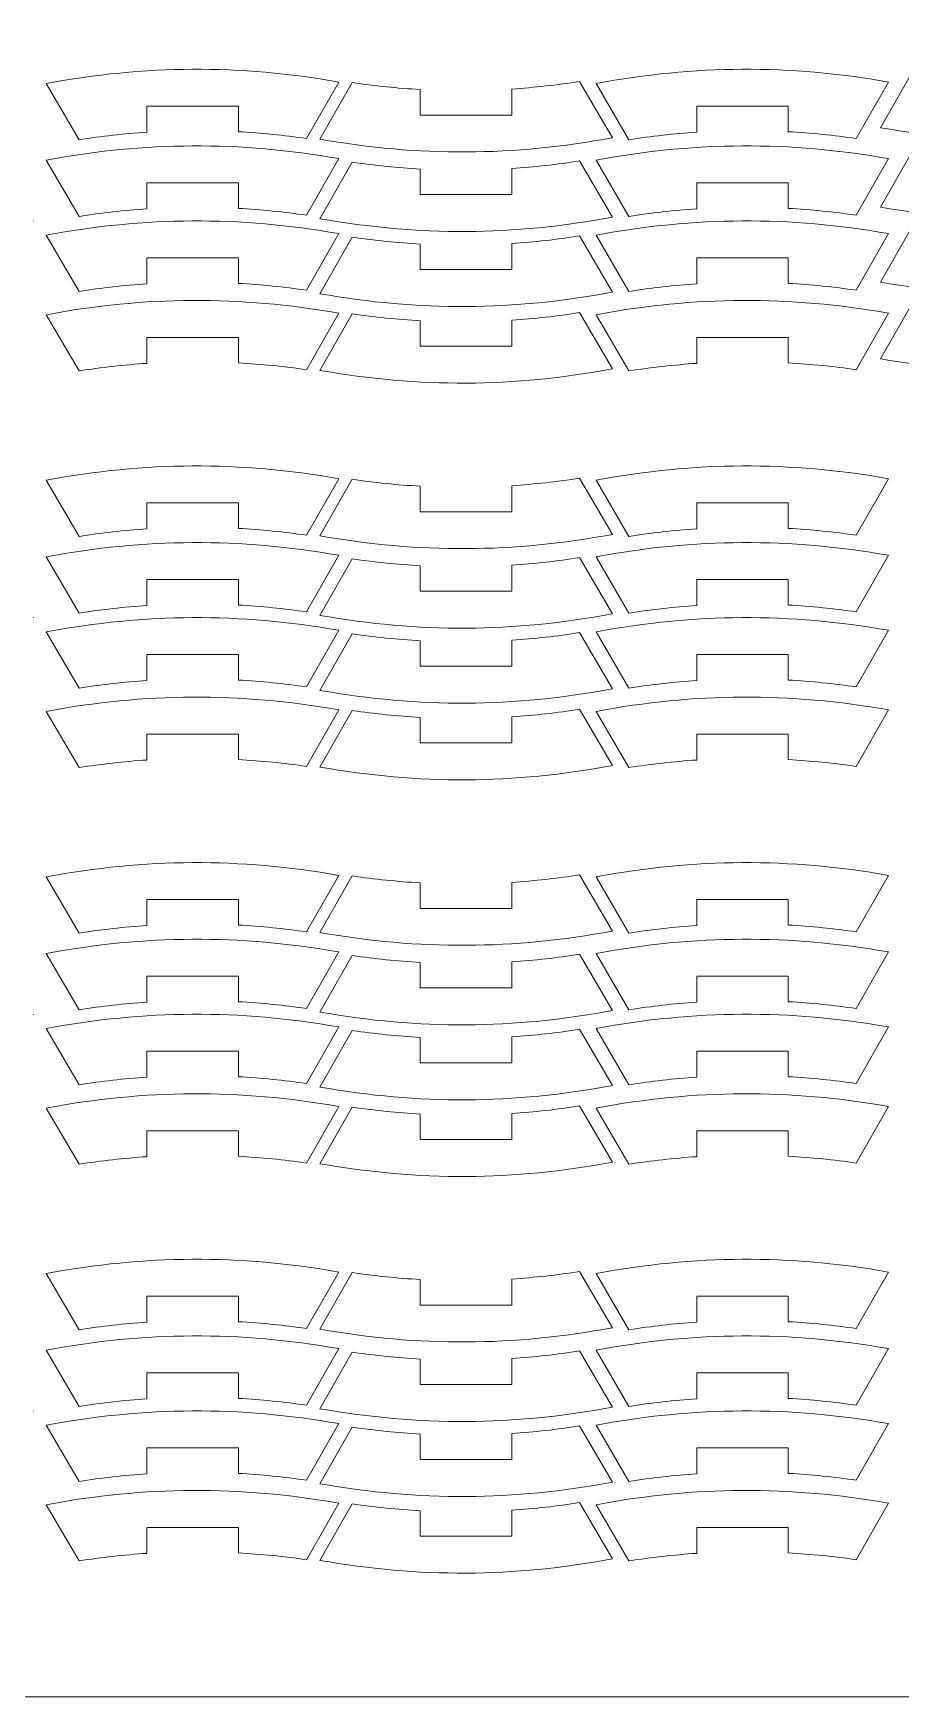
# Model space of a CAD drawing. Header units: centimetres. Extents: x -226 to -75, y 0 to 222.
# Drawn here: x -186.54 to -179.43, y 0.32 to 13.95 of the extents above; entities that cross this region are included whole.
import ezdxf

# ---------------------------------------------------------------- set-up
doc = ezdxf.new("R2010")
doc.units = ezdxf.units.CM
doc.header["$MEASUREMENT"] = 0
doc.layers.add('layer 1', color=7, linetype='Continuous')

msp = doc.modelspace()

# ---------------------------------------------------------------- linework, layer by layer
at = {"layer": 'layer 1', "color": 250, "lineweight": 20}
msp.add_lwpolyline([(-195.83724, 0.31703), (-165.83724, 0.31703), (-165.83724, 30.31703), (-195.83724, 30.31703), (-195.83724, 0.31703)], close=True, dxfattribs=at)
at = {"layer": 'layer 1', "color": 1, "lineweight": 9}
for points in [[(-186.43529, 13.54171), (-185.62436, 13.69365), (-184.84948, 13.69771), (-184.03704, 13.55423)], [(-181.92787, 13.54171), (-181.11694, 13.69365), (-180.3421, 13.69771), (-179.52962, 13.55423)], [(-179.59499, 13.17984), (-179.59499, 13.17984), (-179.33048, 13.64356), (-179.33048, 13.64356)], [(-186.16595, 13.08083), (-186.16595, 13.08083), (-186.4353, 13.5417), (-186.4353, 13.5417)], [(-184.03702, 13.55425), (-184.03702, 13.55425), (-184.3015, 13.0906), (-184.3015, 13.0906)], [(-184.19146, 13.08538), (-184.19146, 13.08538), (-183.92695, 13.5491), (-183.92695, 13.5491)], [(-183.92695, 13.54908), (-183.74146, 13.52188), (-183.55572, 13.50312), (-183.36854, 13.49278)], [(-182.61854, 13.49686), (-182.43206, 13.50913), (-182.24713, 13.5298), (-182.06252, 13.5588)], [(-182.06253, 13.5588), (-182.06253, 13.5588), (-181.79319, 13.09793), (-181.79319, 13.09793)], [(-181.65854, 13.08083), (-181.65854, 13.08083), (-181.92787, 13.5417), (-181.92787, 13.5417)], [(-179.52961, 13.55425), (-179.52961, 13.55425), (-179.79408, 13.0906), (-179.79408, 13.0906)], [(-183.36854, 13.28347), (-183.36854, 13.28347), (-183.36854, 13.49281), (-183.36854, 13.49281)], [(-182.61854, 13.49686), (-182.61854, 13.49686), (-182.61854, 13.28346), (-182.61854, 13.28346)], [(-185.60995, 13.35616), (-185.60995, 13.35616), (-184.85994, 13.35616), (-184.85994, 13.35616)], [(-185.60995, 13.14277), (-185.60995, 13.14277), (-185.60995, 13.35616), (-185.60995, 13.35616)], [(-184.85995, 13.35616), (-184.85995, 13.35616), (-184.85995, 13.14682), (-184.85995, 13.14682)], [(-182.61854, 13.28347), (-182.61854, 13.28347), (-183.36854, 13.28347), (-183.36854, 13.28347)], [(-181.10253, 13.35616), (-181.10253, 13.35616), (-180.35256, 13.35616), (-180.35256, 13.35616)], [(-181.10253, 13.14277), (-181.10253, 13.14277), (-181.10253, 13.35616), (-181.10253, 13.35616)], [(-180.35257, 13.35616), (-180.35257, 13.35616), (-180.35257, 13.14682), (-180.35257, 13.14682)], [(-185.60995, 13.14277), (-185.79639, 13.13049), (-185.98135, 13.10989), (-186.16596, 13.08082)], [(-184.3015, 13.09061), (-184.48699, 13.11781), (-184.67277, 13.13651), (-184.85995, 13.14684)], [(-181.7932, 13.09792), (-182.60413, 12.94598), (-183.37897, 12.94199), (-184.19145, 13.08539)], [(-181.10253, 13.14277), (-181.28901, 13.13049), (-181.47397, 13.10989), (-181.65855, 13.08082)], [(-179.79409, 13.09061), (-179.97958, 13.11781), (-180.16535, 13.13651), (-180.35257, 13.14684)], [(-177.19673, 13.19245), (-178.00766, 13.04051), (-178.7825, 13.03645), (-179.59498, 13.17985)], [(-186.43529, 12.91346), (-185.62436, 13.06533), (-184.84948, 13.06939), (-184.03704, 12.92599)], [(-181.92787, 12.91346), (-181.11694, 13.06533), (-180.3421, 13.06939), (-179.52962, 12.92599)], [(-179.59499, 12.52796), (-179.59499, 12.52796), (-179.33048, 12.99168), (-179.33048, 12.99168)], [(-186.16595, 12.45251), (-186.16595, 12.45251), (-186.4353, 12.91345), (-186.4353, 12.91345)], [(-184.03702, 12.926), (-184.03702, 12.926), (-184.3015, 12.46228), (-184.3015, 12.46228)], [(-184.19146, 12.43349), (-184.19146, 12.43349), (-183.92695, 12.89722), (-183.92695, 12.89722)], [(-183.92695, 12.8972), (-183.74146, 12.87), (-183.55572, 12.85124), (-183.36854, 12.8409)], [(-183.36854, 12.63159), (-183.36854, 12.63159), (-183.36854, 12.84092), (-183.36854, 12.84092)], [(-182.61854, 12.84497), (-182.43206, 12.85725), (-182.24713, 12.87792), (-182.06252, 12.90699)], [(-182.61854, 12.84497), (-182.61854, 12.84497), (-182.61854, 12.63158), (-182.61854, 12.63158)], [(-182.06253, 12.90699), (-182.06253, 12.90699), (-181.79319, 12.44605), (-181.79319, 12.44605)], [(-181.65854, 12.45251), (-181.65854, 12.45251), (-181.92787, 12.91345), (-181.92787, 12.91345)], [(-179.52961, 12.926), (-179.52961, 12.926), (-179.79408, 12.46228), (-179.79408, 12.46228)], [(-185.60995, 12.51452), (-185.60995, 12.51452), (-185.60995, 12.72792), (-185.60995, 12.72792)], [(-185.60995, 12.72791), (-185.60995, 12.72791), (-184.85994, 12.72791), (-184.85994, 12.72791)], [(-184.85995, 12.72791), (-184.85995, 12.72791), (-184.85995, 12.5185), (-184.85995, 12.5185)], [(-181.10253, 12.51452), (-181.10253, 12.51452), (-181.10253, 12.72792), (-181.10253, 12.72792)], [(-181.10253, 12.72791), (-181.10253, 12.72791), (-180.35256, 12.72791), (-180.35256, 12.72791)], [(-180.35257, 12.72791), (-180.35257, 12.72791), (-180.35257, 12.5185), (-180.35257, 12.5185)], [(-182.61854, 12.63159), (-182.61854, 12.63159), (-183.36854, 12.63159), (-183.36854, 12.63159)], [(-186.43529, 12.29859), (-185.62436, 12.45046), (-184.84948, 12.45451), (-184.03704, 12.31111)], [(-185.60995, 12.51452), (-185.79639, 12.50217), (-185.98135, 12.48157), (-186.16596, 12.4525)], [(-184.3015, 12.4623), (-184.48699, 12.48949), (-184.67277, 12.50826), (-184.85995, 12.51853)], [(-181.7932, 12.44603), (-182.60413, 12.29416), (-183.37897, 12.2901), (-184.19145, 12.43351)], [(-181.92787, 12.29859), (-181.11694, 12.45046), (-180.3421, 12.45451), (-179.52962, 12.31111)], [(-181.10253, 12.51452), (-181.28901, 12.50217), (-181.47397, 12.48157), (-181.65855, 12.4525)], [(-179.79409, 12.4623), (-179.97958, 12.48949), (-180.16535, 12.50826), (-180.35257, 12.51853)], [(-177.19673, 12.54057), (-178.00766, 12.38862), (-178.7825, 12.38457), (-179.59498, 12.52797)], [(-186.16595, 11.83763), (-186.16595, 11.83763), (-186.4353, 12.29857), (-186.4353, 12.29857)], [(-184.03702, 12.31112), (-184.03702, 12.31112), (-184.3015, 11.8474), (-184.3015, 11.8474)], [(-184.19146, 11.81861), (-184.19146, 11.81861), (-183.92695, 12.28234), (-183.92695, 12.28234)], [(-183.92695, 12.28232), (-183.74146, 12.25512), (-183.55572, 12.23636), (-183.36854, 12.22602)], [(-182.61854, 12.23009), (-182.43206, 12.24237), (-182.24713, 12.26304), (-182.06252, 12.29204)], [(-182.06253, 12.29204), (-182.06253, 12.29204), (-181.79319, 11.83117), (-181.79319, 11.83117)], [(-181.65854, 11.83763), (-181.65854, 11.83763), (-181.92787, 12.29857), (-181.92787, 12.29857)], [(-179.52961, 12.31112), (-179.52961, 12.31112), (-179.79408, 11.8474), (-179.79408, 11.8474)], [(-179.59499, 11.91308), (-179.59499, 11.91308), (-179.33048, 12.3768), (-179.33048, 12.3768)], [(-183.36854, 12.01671), (-183.36854, 12.01671), (-183.36854, 12.22604), (-183.36854, 12.22604)], [(-182.61854, 12.23009), (-182.61854, 12.23009), (-182.61854, 12.0167), (-182.61854, 12.0167)], [(-185.60995, 11.89964), (-185.60995, 11.89964), (-185.60995, 12.11304), (-185.60995, 12.11304)], [(-185.60995, 12.11303), (-185.60995, 12.11303), (-184.85994, 12.11303), (-184.85994, 12.11303)], [(-184.85995, 12.11303), (-184.85995, 12.11303), (-184.85995, 11.90362), (-184.85995, 11.90362)], [(-182.61854, 12.01671), (-182.61854, 12.01671), (-183.36854, 12.01671), (-183.36854, 12.01671)], [(-181.10253, 11.89964), (-181.10253, 11.89964), (-181.10253, 12.11304), (-181.10253, 12.11304)], [(-181.10253, 12.11303), (-181.10253, 12.11303), (-180.35256, 12.11303), (-180.35256, 12.11303)], [(-180.35257, 12.11303), (-180.35257, 12.11303), (-180.35257, 11.90362), (-180.35257, 11.90362)], [(-185.60995, 11.89964), (-185.79639, 11.88737), (-185.98135, 11.86669), (-186.16596, 11.83762)], [(-184.3015, 11.84741), (-184.48699, 11.87461), (-184.67277, 11.89338), (-184.85995, 11.90365)], [(-181.10253, 11.89964), (-181.28901, 11.88737), (-181.47397, 11.86669), (-181.65855, 11.83762)], [(-179.79409, 11.84741), (-179.97958, 11.87461), (-180.16535, 11.89338), (-180.35257, 11.90365)], [(-177.19673, 11.92569), (-178.00766, 11.77374), (-178.7825, 11.76969), (-179.59498, 11.91309)], [(-186.43529, 11.6467), (-185.62436, 11.79857), (-184.84948, 11.80263), (-184.03704, 11.65923)], [(-181.7932, 11.83115), (-182.60413, 11.67928), (-183.37897, 11.67523), (-184.19145, 11.81863)], [(-181.92787, 11.6467), (-181.11694, 11.79857), (-180.3421, 11.80263), (-179.52962, 11.65923)], [(-179.59499, 11.28483), (-179.59499, 11.28483), (-179.33048, 11.74856), (-179.33048, 11.74856)], [(-186.16595, 11.18575), (-186.16595, 11.18575), (-186.4353, 11.64669), (-186.4353, 11.64669)], [(-184.03702, 11.65924), (-184.03702, 11.65924), (-184.3015, 11.19552), (-184.3015, 11.19552)], [(-184.19146, 11.1903), (-184.19146, 11.1903), (-183.92695, 11.65402), (-183.92695, 11.65402)], [(-183.92695, 11.65401), (-183.74146, 11.62681), (-183.55572, 11.60811), (-183.36854, 11.59777)], [(-183.36854, 11.38846), (-183.36854, 11.38846), (-183.36854, 11.5978), (-183.36854, 11.5978)], [(-182.61854, 11.60178), (-182.43206, 11.61413), (-182.24713, 11.63473), (-182.06252, 11.6638)], [(-182.61854, 11.60178), (-182.61854, 11.60178), (-182.61854, 11.38845), (-182.61854, 11.38845)], [(-182.06253, 11.66379), (-182.06253, 11.66379), (-181.79319, 11.20292), (-181.79319, 11.20292)], [(-181.65854, 11.18575), (-181.65854, 11.18575), (-181.92787, 11.64669), (-181.92787, 11.64669)], [(-179.52961, 11.65924), (-179.52961, 11.65924), (-179.79408, 11.19552), (-179.79408, 11.19552)], [(-185.60995, 11.46115), (-185.60995, 11.46115), (-184.85994, 11.46115), (-184.85994, 11.46115)], [(-185.60995, 11.24776), (-185.60995, 11.24776), (-185.60995, 11.46115), (-185.60995, 11.46115)], [(-184.85995, 11.46115), (-184.85995, 11.46115), (-184.85995, 11.25181), (-184.85995, 11.25181)], [(-181.10253, 11.46115), (-181.10253, 11.46115), (-180.35256, 11.46115), (-180.35256, 11.46115)], [(-181.10253, 11.24776), (-181.10253, 11.24776), (-181.10253, 11.46115), (-181.10253, 11.46115)], [(-180.35257, 11.46115), (-180.35257, 11.46115), (-180.35257, 11.25181), (-180.35257, 11.25181)], [(-182.61854, 11.38846), (-182.61854, 11.38846), (-183.36854, 11.38846), (-183.36854, 11.38846)], [(-185.60995, 11.24776), (-185.79639, 11.23548), (-185.98135, 11.21481), (-186.16596, 11.18574)], [(-184.3015, 11.19553), (-184.48699, 11.22273), (-184.67277, 11.2415), (-184.85995, 11.25184)], [(-181.7932, 11.20291), (-182.60413, 11.05097), (-183.37897, 11.04691), (-184.19145, 11.19031)], [(-181.10253, 11.24776), (-181.28901, 11.23548), (-181.47397, 11.21481), (-181.65855, 11.18574)], [(-179.79409, 11.19553), (-179.97958, 11.22273), (-180.16535, 11.2415), (-180.35257, 11.25184)], [(-177.19673, 11.29737), (-178.00766, 11.14543), (-178.7825, 11.14144), (-179.59498, 11.28485)], [(-186.43529, 10.28989), (-185.62436, 10.44176), (-184.84948, 10.44581), (-184.03704, 10.30241)], [(-181.92787, 10.28989), (-181.11694, 10.44176), (-180.3421, 10.44581), (-179.52962, 10.30241)], [(-186.16595, 9.82893), (-186.16595, 9.82893), (-186.4353, 10.28987), (-186.4353, 10.28987)], [(-184.03702, 10.30243), (-184.03702, 10.30243), (-184.3015, 9.8387), (-184.3015, 9.8387)], [(-184.19146, 9.83348), (-184.19146, 9.83348), (-183.92695, 10.29721), (-183.92695, 10.29721)], [(-183.92695, 10.29719), (-183.74146, 10.26999), (-183.55572, 10.25122), (-183.36854, 10.24089)], [(-183.36854, 10.03157), (-183.36854, 10.03157), (-183.36854, 10.24091), (-183.36854, 10.24091)], [(-182.61854, 10.24496), (-182.43206, 10.25724), (-182.24713, 10.27791), (-182.06252, 10.30698)], [(-182.61854, 10.24496), (-182.61854, 10.24496), (-182.61854, 10.03157), (-182.61854, 10.03157)], [(-182.06253, 10.30698), (-182.06253, 10.30698), (-181.79319, 9.84611), (-181.79319, 9.84611)], [(-181.65854, 9.82893), (-181.65854, 9.82893), (-181.92787, 10.28987), (-181.92787, 10.28987)], [(-179.52961, 10.30243), (-179.52961, 10.30243), (-179.79408, 9.8387), (-179.79408, 9.8387)], [(-185.60995, 9.89094), (-185.60995, 9.89094), (-185.60995, 10.10434), (-185.60995, 10.10434)], [(-185.60995, 10.10433), (-185.60995, 10.10433), (-184.85994, 10.10433), (-184.85994, 10.10433)], [(-184.85995, 10.10433), (-184.85995, 10.10433), (-184.85995, 9.89492), (-184.85995, 9.89492)], [(-181.10253, 9.89094), (-181.10253, 9.89094), (-181.10253, 10.10434), (-181.10253, 10.10434)], [(-181.10253, 10.10433), (-181.10253, 10.10433), (-180.35256, 10.10433), (-180.35256, 10.10433)], [(-180.35257, 10.10433), (-180.35257, 10.10433), (-180.35257, 9.89492), (-180.35257, 9.89492)], [(-182.61854, 10.03157), (-182.61854, 10.03157), (-183.36854, 10.03157), (-183.36854, 10.03157)], [(-185.60995, 9.89094), (-185.79639, 9.8786), (-185.98135, 9.85799), (-186.16596, 9.82893)], [(-184.3015, 9.83872), (-184.48699, 9.86591), (-184.67277, 9.88461), (-184.85995, 9.89495)], [(-181.7932, 9.84609), (-182.60413, 9.69415), (-183.37897, 9.69009), (-184.19145, 9.83349)], [(-181.10253, 9.89094), (-181.28901, 9.8786), (-181.47397, 9.85799), (-181.65855, 9.82893)], [(-179.79409, 9.83872), (-179.97958, 9.86591), (-180.16535, 9.88461), (-180.35257, 9.89495)], [(-186.43529, 9.66157), (-185.62436, 9.81351), (-184.84948, 9.81757), (-184.03704, 9.6741)], [(-181.92787, 9.66157), (-181.11694, 9.81351), (-180.3421, 9.81757), (-179.52962, 9.6741)], [(-186.16595, 9.20069), (-186.16595, 9.20069), (-186.4353, 9.66155), (-186.4353, 9.66155)], [(-184.03702, 9.67411), (-184.03702, 9.67411), (-184.3015, 9.21038), (-184.3015, 9.21038)], [(-184.19146, 9.1816), (-184.19146, 9.1816), (-183.92695, 9.64533), (-183.92695, 9.64533)], [(-183.92695, 9.64531), (-183.74146, 9.61811), (-183.55572, 9.59941), (-183.36854, 9.58908)], [(-183.36854, 9.37969), (-183.36854, 9.37969), (-183.36854, 9.5891), (-183.36854, 9.5891)], [(-182.61854, 9.59308), (-182.43206, 9.60543), (-182.24713, 9.62603), (-182.06252, 9.6551)], [(-182.61854, 9.59308), (-182.61854, 9.59308), (-182.61854, 9.37968), (-182.61854, 9.37968)], [(-182.06253, 9.65509), (-182.06253, 9.65509), (-181.79319, 9.19423), (-181.79319, 9.19423)], [(-181.65854, 9.20069), (-181.65854, 9.20069), (-181.92787, 9.66155), (-181.92787, 9.66155)], [(-179.52961, 9.67411), (-179.52961, 9.67411), (-179.79408, 9.21038), (-179.79408, 9.21038)], [(-185.60995, 9.47602), (-185.60995, 9.47602), (-184.85994, 9.47602), (-184.85994, 9.47602)], [(-185.60995, 9.2627), (-185.60995, 9.2627), (-185.60995, 9.47602), (-185.60995, 9.47602)], [(-184.85995, 9.47602), (-184.85995, 9.47602), (-184.85995, 9.26668), (-184.85995, 9.26668)], [(-181.10253, 9.47602), (-181.10253, 9.47602), (-180.35256, 9.47602), (-180.35256, 9.47602)], [(-181.10253, 9.2627), (-181.10253, 9.2627), (-181.10253, 9.47602), (-181.10253, 9.47602)], [(-180.35257, 9.47602), (-180.35257, 9.47602), (-180.35257, 9.26668), (-180.35257, 9.26668)], [(-182.61854, 9.37969), (-182.61854, 9.37969), (-183.36854, 9.37969), (-183.36854, 9.37969)], [(-186.43529, 9.04669), (-185.62436, 9.19863), (-184.84948, 9.20262), (-184.03704, 9.05921)], [(-185.60995, 9.2627), (-185.79639, 9.25035), (-185.98135, 9.22975), (-186.16596, 9.20068)], [(-184.3015, 9.2104), (-184.48699, 9.23767), (-184.67277, 9.25637), (-184.85995, 9.2667)], [(-181.7932, 9.19421), (-182.60413, 9.04227), (-183.37897, 9.03821), (-184.19145, 9.18161)], [(-181.92787, 9.04669), (-181.11694, 9.19863), (-180.3421, 9.20262), (-179.52962, 9.05921)], [(-181.10253, 9.2627), (-181.28901, 9.25035), (-181.47397, 9.22975), (-181.65855, 9.20068)], [(-179.79409, 9.2104), (-179.97958, 9.23767), (-180.16535, 9.25637), (-180.35257, 9.2667)], [(-186.16595, 8.5858), (-186.16595, 8.5858), (-186.4353, 9.04667), (-186.4353, 9.04667)], [(-184.03702, 9.05923), (-184.03702, 9.05923), (-184.3015, 8.5955), (-184.3015, 8.5955)], [(-184.19146, 8.56672), (-184.19146, 8.56672), (-183.92695, 9.03045), (-183.92695, 9.03045)], [(-183.92695, 9.03043), (-183.74146, 9.00323), (-183.55572, 8.98453), (-183.36854, 8.97419)], [(-182.61854, 8.9782), (-182.43206, 8.99055), (-182.24713, 9.01115), (-182.06252, 9.04022)], [(-182.06253, 9.04021), (-182.06253, 9.04021), (-181.79319, 8.57934), (-181.79319, 8.57934)], [(-181.65854, 8.5858), (-181.65854, 8.5858), (-181.92787, 9.04667), (-181.92787, 9.04667)], [(-179.52961, 9.05923), (-179.52961, 9.05923), (-179.79408, 8.5955), (-179.79408, 8.5955)], [(-183.36854, 8.76481), (-183.36854, 8.76481), (-183.36854, 8.97422), (-183.36854, 8.97422)], [(-182.61854, 8.9782), (-182.61854, 8.9782), (-182.61854, 8.76481), (-182.61854, 8.76481)], [(-185.60995, 8.86114), (-185.60995, 8.86114), (-184.85994, 8.86114), (-184.85994, 8.86114)], [(-185.60995, 8.64775), (-185.60995, 8.64775), (-185.60995, 8.86114), (-185.60995, 8.86114)], [(-184.85995, 8.86114), (-184.85995, 8.86114), (-184.85995, 8.6518), (-184.85995, 8.6518)], [(-182.61854, 8.76481), (-182.61854, 8.76481), (-183.36854, 8.76481), (-183.36854, 8.76481)], [(-181.10253, 8.86114), (-181.10253, 8.86114), (-180.35256, 8.86114), (-180.35256, 8.86114)], [(-181.10253, 8.64775), (-181.10253, 8.64775), (-181.10253, 8.86114), (-181.10253, 8.86114)], [(-180.35257, 8.86114), (-180.35257, 8.86114), (-180.35257, 8.6518), (-180.35257, 8.6518)], [(-185.60995, 8.64775), (-185.79639, 8.63547), (-185.98135, 8.6148), (-186.16596, 8.5858)], [(-184.3015, 8.59552), (-184.48699, 8.62272), (-184.67277, 8.64149), (-184.85995, 8.65182)], [(-181.10253, 8.64775), (-181.28901, 8.63547), (-181.47397, 8.6148), (-181.65855, 8.5858)], [(-179.79409, 8.59552), (-179.97958, 8.62272), (-180.16535, 8.64149), (-180.35257, 8.65182)], [(-186.43529, 8.39481), (-185.62436, 8.54675), (-184.84948, 8.5508), (-184.03704, 8.40733)], [(-181.7932, 8.57933), (-182.60413, 8.42739), (-183.37897, 8.42333), (-184.19145, 8.56673)], [(-181.92787, 8.39481), (-181.11694, 8.54675), (-180.3421, 8.5508), (-179.52962, 8.40733)], [(-186.16595, 7.93392), (-186.16595, 7.93392), (-186.4353, 8.39479), (-186.4353, 8.39479)], [(-184.03702, 8.40735), (-184.03702, 8.40735), (-184.3015, 7.94369), (-184.3015, 7.94369)], [(-184.19146, 7.93847), (-184.19146, 7.93847), (-183.92695, 8.4022), (-183.92695, 8.4022)], [(-183.92695, 8.40218), (-183.74146, 8.37498), (-183.55572, 8.35621), (-183.36854, 8.34588)], [(-183.36854, 8.13656), (-183.36854, 8.13656), (-183.36854, 8.3459), (-183.36854, 8.3459)], [(-182.61854, 8.34995), (-182.43206, 8.36223), (-182.24713, 8.3829), (-182.06252, 8.4119)], [(-182.61854, 8.34995), (-182.61854, 8.34995), (-182.61854, 8.13656), (-182.61854, 8.13656)], [(-182.06253, 8.4119), (-182.06253, 8.4119), (-181.79319, 7.95103), (-181.79319, 7.95103)], [(-181.65854, 7.93392), (-181.65854, 7.93392), (-181.92787, 8.39479), (-181.92787, 8.39479)], [(-179.52961, 8.40735), (-179.52961, 8.40735), (-179.79408, 7.94369), (-179.79408, 7.94369)], [(-185.60995, 8.20926), (-185.60995, 8.20926), (-184.85994, 8.20926), (-184.85994, 8.20926)], [(-185.60995, 7.99593), (-185.60995, 7.99593), (-185.60995, 8.20926), (-185.60995, 8.20926)], [(-184.85995, 8.20926), (-184.85995, 8.20926), (-184.85995, 7.99992), (-184.85995, 7.99992)], [(-181.10253, 8.20926), (-181.10253, 8.20926), (-180.35256, 8.20926), (-180.35256, 8.20926)], [(-181.10253, 7.99593), (-181.10253, 7.99593), (-181.10253, 8.20926), (-181.10253, 8.20926)], [(-180.35257, 8.20926), (-180.35257, 8.20926), (-180.35257, 7.99992), (-180.35257, 7.99992)], [(-182.61854, 8.13656), (-182.61854, 8.13656), (-183.36854, 8.13656), (-183.36854, 8.13656)], [(-185.60995, 7.99593), (-185.79639, 7.98359), (-185.98135, 7.96299), (-186.16596, 7.93392)], [(-184.3015, 7.94371), (-184.48699, 7.97091), (-184.67277, 7.9896), (-184.85995, 7.99994)], [(-181.7932, 7.95101), (-182.60413, 7.79907), (-183.37897, 7.79508), (-184.19145, 7.93849)], [(-181.10253, 7.99593), (-181.28901, 7.98359), (-181.47397, 7.96299), (-181.65855, 7.93392)], [(-179.79409, 7.94371), (-179.97958, 7.97091), (-180.16535, 7.9896), (-180.35257, 7.99994)], [(-186.43529, 7.03809), (-185.62436, 7.18996), (-184.84948, 7.19402), (-184.03704, 7.05062)], [(-181.92787, 7.03809), (-181.11694, 7.18996), (-180.3421, 7.19402), (-179.52962, 7.05062)], [(-186.16595, 6.57714), (-186.16595, 6.57714), (-186.4353, 7.03808), (-186.4353, 7.03808)], [(-184.03702, 7.05064), (-184.03702, 7.05064), (-184.3015, 6.58691), (-184.3015, 6.58691)], [(-184.19146, 6.58169), (-184.19146, 6.58169), (-183.92695, 7.04541), (-183.92695, 7.04541)], [(-183.92695, 7.0454), (-183.74146, 7.0182), (-183.55572, 6.99943), (-183.36854, 6.9891)], [(-183.36854, 6.77978), (-183.36854, 6.77978), (-183.36854, 6.98912), (-183.36854, 6.98912)], [(-182.61854, 6.99317), (-182.43206, 7.00545), (-182.24713, 7.02612), (-182.06252, 7.05519)], [(-182.61854, 6.99317), (-182.61854, 6.99317), (-182.61854, 6.77978), (-182.61854, 6.77978)], [(-182.06253, 7.05518), (-182.06253, 7.05518), (-181.79319, 6.59431), (-181.79319, 6.59431)], [(-181.65854, 6.57714), (-181.65854, 6.57714), (-181.92787, 7.03808), (-181.92787, 7.03808)], [(-179.52961, 7.05064), (-179.52961, 7.05064), (-179.79408, 6.58691), (-179.79408, 6.58691)], [(-185.60995, 6.63915), (-185.60995, 6.63915), (-185.60995, 6.85255), (-185.60995, 6.85255)], [(-185.60995, 6.85254), (-185.60995, 6.85254), (-184.85994, 6.85254), (-184.85994, 6.85254)], [(-184.85995, 6.85254), (-184.85995, 6.85254), (-184.85995, 6.64313), (-184.85995, 6.64313)], [(-181.10253, 6.63915), (-181.10253, 6.63915), (-181.10253, 6.85255), (-181.10253, 6.85255)], [(-181.10253, 6.85254), (-181.10253, 6.85254), (-180.35256, 6.85254), (-180.35256, 6.85254)], [(-180.35257, 6.85254), (-180.35257, 6.85254), (-180.35257, 6.64313), (-180.35257, 6.64313)], [(-182.61854, 6.77978), (-182.61854, 6.77978), (-183.36854, 6.77978), (-183.36854, 6.77978)], [(-186.43529, 6.40978), (-185.62436, 6.56172), (-184.84948, 6.56578), (-184.03704, 6.4223)], [(-185.60995, 6.63915), (-185.79639, 6.6268), (-185.98135, 6.6062), (-186.16596, 6.57713)], [(-184.3015, 6.58693), (-184.48699, 6.61413), (-184.67277, 6.63282), (-184.85995, 6.64316)], [(-181.7932, 6.5943), (-182.60413, 6.44236), (-183.37897, 6.4383), (-184.19145, 6.58171)], [(-181.92787, 6.40978), (-181.11694, 6.56172), (-180.3421, 6.56578), (-179.52962, 6.4223)], [(-181.10253, 6.63915), (-181.28901, 6.6268), (-181.47397, 6.6062), (-181.65855, 6.57713)], [(-179.79409, 6.58693), (-179.97958, 6.61413), (-180.16535, 6.63282), (-180.35257, 6.64316)], [(-186.16595, 5.94889), (-186.16595, 5.94889), (-186.4353, 6.40976), (-186.4353, 6.40976)], [(-184.03702, 6.42232), (-184.03702, 6.42232), (-184.3015, 5.95859), (-184.3015, 5.95859)], [(-181.65854, 5.94889), (-181.65854, 5.94889), (-181.92787, 6.40976), (-181.92787, 6.40976)], [(-179.52961, 6.42232), (-179.52961, 6.42232), (-179.79408, 5.95859), (-179.79408, 5.95859)], [(-184.19146, 5.92981), (-184.19146, 5.92981), (-183.92695, 6.39353), (-183.92695, 6.39353)], [(-183.92695, 6.39352), (-183.74146, 6.36632), (-183.55572, 6.34762), (-183.36854, 6.33729)], [(-183.36854, 6.1279), (-183.36854, 6.1279), (-183.36854, 6.33731), (-183.36854, 6.33731)], [(-182.61854, 6.34129), (-182.43206, 6.35364), (-182.24713, 6.37424), (-182.06252, 6.40331)], [(-182.61854, 6.34129), (-182.61854, 6.34129), (-182.61854, 6.1279), (-182.61854, 6.1279)], [(-182.06253, 6.4033), (-182.06253, 6.4033), (-181.79319, 5.94243), (-181.79319, 5.94243)], [(-185.60995, 6.01091), (-185.60995, 6.01091), (-185.60995, 6.22423), (-185.60995, 6.22423)], [(-185.60995, 6.22422), (-185.60995, 6.22422), (-184.85994, 6.22422), (-184.85994, 6.22422)], [(-184.85995, 6.22422), (-184.85995, 6.22422), (-184.85995, 6.01489), (-184.85995, 6.01489)], [(-181.10253, 6.01091), (-181.10253, 6.01091), (-181.10253, 6.22423), (-181.10253, 6.22423)], [(-181.10253, 6.22422), (-181.10253, 6.22422), (-180.35256, 6.22422), (-180.35256, 6.22422)], [(-180.35257, 6.22422), (-180.35257, 6.22422), (-180.35257, 6.01489), (-180.35257, 6.01489)], [(-185.60995, 6.01091), (-185.79639, 5.99856), (-185.98135, 5.97796), (-186.16596, 5.94889)], [(-184.3015, 5.95861), (-184.48699, 5.98588), (-184.67277, 6.00457), (-184.85995, 6.01491)], [(-182.61854, 6.1279), (-182.61854, 6.1279), (-183.36854, 6.1279), (-183.36854, 6.1279)], [(-181.10253, 6.01091), (-181.28901, 5.99856), (-181.47397, 5.97796), (-181.65855, 5.94889)], [(-179.79409, 5.95861), (-179.97958, 5.98588), (-180.16535, 6.00457), (-180.35257, 6.01491)], [(-186.43529, 5.7949), (-185.62436, 5.94684), (-184.84948, 5.95083), (-184.03704, 5.80742)], [(-181.7932, 5.94242), (-182.60413, 5.79047), (-183.37897, 5.78642), (-184.19145, 5.92982)], [(-181.92787, 5.7949), (-181.11694, 5.94684), (-180.3421, 5.95083), (-179.52962, 5.80742)], [(-186.16595, 5.33401), (-186.16595, 5.33401), (-186.4353, 5.79488), (-186.4353, 5.79488)], [(-184.03702, 5.80744), (-184.03702, 5.80744), (-184.3015, 5.34371), (-184.3015, 5.34371)], [(-184.19146, 5.31493), (-184.19146, 5.31493), (-183.92695, 5.77865), (-183.92695, 5.77865)], [(-183.92695, 5.77864), (-183.74146, 5.75144), (-183.55572, 5.73274), (-183.36854, 5.72241)], [(-182.61854, 5.72641), (-182.43206, 5.73876), (-182.24713, 5.75936), (-182.06252, 5.78843)], [(-182.06253, 5.78842), (-182.06253, 5.78842), (-181.79319, 5.32755), (-181.79319, 5.32755)], [(-181.65854, 5.33401), (-181.65854, 5.33401), (-181.92787, 5.79488), (-181.92787, 5.79488)], [(-179.52961, 5.80744), (-179.52961, 5.80744), (-179.79408, 5.34371), (-179.79408, 5.34371)], [(-185.60995, 5.39596), (-185.60995, 5.39596), (-185.60995, 5.60935), (-185.60995, 5.60935)], [(-185.60995, 5.60934), (-185.60995, 5.60934), (-184.85994, 5.60934), (-184.85994, 5.60934)], [(-184.85995, 5.60934), (-184.85995, 5.60934), (-184.85995, 5.40001), (-184.85995, 5.40001)], [(-183.36854, 5.51302), (-183.36854, 5.51302), (-183.36854, 5.72243), (-183.36854, 5.72243)], [(-182.61854, 5.72641), (-182.61854, 5.72641), (-182.61854, 5.51301), (-182.61854, 5.51301)], [(-181.10253, 5.39596), (-181.10253, 5.39596), (-181.10253, 5.60935), (-181.10253, 5.60935)], [(-181.10253, 5.60934), (-181.10253, 5.60934), (-180.35256, 5.60934), (-180.35256, 5.60934)], [(-180.35257, 5.60934), (-180.35257, 5.60934), (-180.35257, 5.40001), (-180.35257, 5.40001)], [(-182.61854, 5.51302), (-182.61854, 5.51302), (-183.36854, 5.51302), (-183.36854, 5.51302)], [(-185.60995, 5.39596), (-185.79639, 5.38368), (-185.98135, 5.36301), (-186.16596, 5.33401)], [(-184.3015, 5.34373), (-184.48699, 5.37093), (-184.67277, 5.38969), (-184.85995, 5.40003)], [(-181.7932, 5.32754), (-182.60413, 5.1756), (-183.37897, 5.17154), (-184.19145, 5.31494)], [(-181.10253, 5.39596), (-181.28901, 5.38368), (-181.47397, 5.36301), (-181.65855, 5.33401)], [(-179.79409, 5.34373), (-179.97958, 5.37093), (-180.16535, 5.38969), (-180.35257, 5.40003)], [(-186.43529, 5.14302), (-185.62436, 5.29496), (-184.84948, 5.29902), (-184.03704, 5.15554)], [(-181.92787, 5.14302), (-181.11694, 5.29496), (-180.3421, 5.29902), (-179.52962, 5.15554)], [(-186.16595, 4.68213), (-186.16595, 4.68213), (-186.4353, 5.143), (-186.4353, 5.143)], [(-184.03702, 5.15556), (-184.03702, 5.15556), (-184.3015, 4.6919), (-184.3015, 4.6919)], [(-184.19146, 4.68668), (-184.19146, 4.68668), (-183.92695, 5.1504), (-183.92695, 5.1504)], [(-183.92695, 5.15039), (-183.74146, 5.12319), (-183.55572, 5.10442), (-183.36854, 5.09409)], [(-183.36854, 4.88477), (-183.36854, 4.88477), (-183.36854, 5.09411), (-183.36854, 5.09411)], [(-182.61854, 5.09816), (-182.43206, 5.11044), (-182.24713, 5.13111), (-182.06252, 5.16011)], [(-182.61854, 5.09816), (-182.61854, 5.09816), (-182.61854, 4.88477), (-182.61854, 4.88477)], [(-182.06253, 5.16011), (-182.06253, 5.16011), (-181.79319, 4.69924), (-181.79319, 4.69924)], [(-181.65854, 4.68213), (-181.65854, 4.68213), (-181.92787, 5.143), (-181.92787, 5.143)], [(-179.52961, 5.15556), (-179.52961, 5.15556), (-179.79408, 4.6919), (-179.79408, 4.6919)], [(-185.60995, 4.74415), (-185.60995, 4.74415), (-185.60995, 4.95747), (-185.60995, 4.95747)], [(-185.60995, 4.95746), (-185.60995, 4.95746), (-184.85994, 4.95746), (-184.85994, 4.95746)], [(-184.85995, 4.95746), (-184.85995, 4.95746), (-184.85995, 4.74813), (-184.85995, 4.74813)], [(-181.10253, 4.74415), (-181.10253, 4.74415), (-181.10253, 4.95747), (-181.10253, 4.95747)], [(-181.10253, 4.95746), (-181.10253, 4.95746), (-180.35256, 4.95746), (-180.35256, 4.95746)], [(-180.35257, 4.95746), (-180.35257, 4.95746), (-180.35257, 4.74813), (-180.35257, 4.74813)], [(-182.61854, 4.88477), (-182.61854, 4.88477), (-183.36854, 4.88477), (-183.36854, 4.88477)], [(-185.60995, 4.74415), (-185.79639, 4.7318), (-185.98135, 4.7112), (-186.16596, 4.68213)], [(-184.3015, 4.69192), (-184.48699, 4.71912), (-184.67277, 4.73781), (-184.85995, 4.74815)], [(-181.7932, 4.69922), (-182.60413, 4.54728), (-183.37897, 4.54329), (-184.19145, 4.6867)], [(-181.10253, 4.74415), (-181.28901, 4.7318), (-181.47397, 4.7112), (-181.65855, 4.68213)], [(-179.79409, 4.69192), (-179.97958, 4.71912), (-180.16535, 4.73781), (-180.35257, 4.74815)], [(-186.43529, 3.78627), (-185.62436, 3.93821), (-184.84948, 3.94227), (-184.03704, 3.79879)], [(-181.92787, 3.78627), (-181.11694, 3.93821), (-180.3421, 3.94227), (-179.52962, 3.79879)], [(-186.16595, 3.32539), (-186.16595, 3.32539), (-186.4353, 3.78626), (-186.4353, 3.78626)], [(-184.03702, 3.79881), (-184.03702, 3.79881), (-184.3015, 3.33515), (-184.3015, 3.33515)], [(-184.19146, 3.32993), (-184.19146, 3.32993), (-183.92695, 3.79366), (-183.92695, 3.79366)], [(-183.92695, 3.79364), (-183.74146, 3.76644), (-183.55572, 3.74768), (-183.36854, 3.73734)], [(-183.36854, 3.52803), (-183.36854, 3.52803), (-183.36854, 3.73736), (-183.36854, 3.73736)], [(-182.61854, 3.74141), (-182.43206, 3.75369), (-182.24713, 3.77436), (-182.06252, 3.80336)], [(-182.61854, 3.74141), (-182.61854, 3.74141), (-182.61854, 3.52802), (-182.61854, 3.52802)], [(-182.06253, 3.80336), (-182.06253, 3.80336), (-181.79319, 3.34249), (-181.79319, 3.34249)], [(-181.65854, 3.32539), (-181.65854, 3.32539), (-181.92787, 3.78626), (-181.92787, 3.78626)], [(-179.52961, 3.79881), (-179.52961, 3.79881), (-179.79408, 3.33515), (-179.79408, 3.33515)], [(-185.60995, 3.60072), (-185.60995, 3.60072), (-184.85994, 3.60072), (-184.85994, 3.60072)], [(-185.60995, 3.38733), (-185.60995, 3.38733), (-185.60995, 3.60072), (-185.60995, 3.60072)], [(-184.85995, 3.60072), (-184.85995, 3.60072), (-184.85995, 3.39138), (-184.85995, 3.39138)], [(-181.10253, 3.60072), (-181.10253, 3.60072), (-180.35256, 3.60072), (-180.35256, 3.60072)], [(-181.10253, 3.38733), (-181.10253, 3.38733), (-181.10253, 3.60072), (-181.10253, 3.60072)], [(-180.35257, 3.60072), (-180.35257, 3.60072), (-180.35257, 3.39138), (-180.35257, 3.39138)], [(-182.61854, 3.52803), (-182.61854, 3.52803), (-183.36854, 3.52803), (-183.36854, 3.52803)], [(-186.43529, 3.15802), (-185.62436, 3.30989), (-184.84948, 3.31395), (-184.03704, 3.17055)], [(-185.60995, 3.38733), (-185.79639, 3.37505), (-185.98135, 3.35445), (-186.16596, 3.32538)], [(-184.3015, 3.33517), (-184.48699, 3.36237), (-184.67277, 3.38107), (-184.85995, 3.3914)], [(-181.7932, 3.34247), (-182.60413, 3.19053), (-183.37897, 3.18654), (-184.19145, 3.32995)], [(-181.92787, 3.15802), (-181.11694, 3.30989), (-180.3421, 3.31395), (-179.52962, 3.17055)], [(-181.10253, 3.38733), (-181.28901, 3.37505), (-181.47397, 3.35445), (-181.65855, 3.32538)], [(-179.79409, 3.33517), (-179.97958, 3.36237), (-180.16535, 3.38107), (-180.35257, 3.3914)], [(-186.16595, 2.69707), (-186.16595, 2.69707), (-186.4353, 3.15801), (-186.4353, 3.15801)], [(-184.03702, 3.17056), (-184.03702, 3.17056), (-184.3015, 2.70684), (-184.3015, 2.70684)], [(-184.19146, 2.67805), (-184.19146, 2.67805), (-183.92695, 3.14178), (-183.92695, 3.14178)], [(-183.92695, 3.14176), (-183.74146, 3.11456), (-183.55572, 3.0958), (-183.36854, 3.08546)], [(-182.61854, 3.08953), (-182.43206, 3.10181), (-182.24713, 3.12248), (-182.06252, 3.15155)], [(-182.06253, 3.15154), (-182.06253, 3.15154), (-181.79319, 2.69061), (-181.79319, 2.69061)], [(-181.65854, 2.69707), (-181.65854, 2.69707), (-181.92787, 3.15801), (-181.92787, 3.15801)], [(-179.52961, 3.17056), (-179.52961, 3.17056), (-179.79408, 2.70684), (-179.79408, 2.70684)], [(-183.36854, 2.87615), (-183.36854, 2.87615), (-183.36854, 3.08548), (-183.36854, 3.08548)], [(-182.61854, 3.08953), (-182.61854, 3.08953), (-182.61854, 2.87614), (-182.61854, 2.87614)], [(-185.60995, 2.97247), (-185.60995, 2.97247), (-184.85994, 2.97247), (-184.85994, 2.97247)], [(-185.60995, 2.75908), (-185.60995, 2.75908), (-185.60995, 2.97247), (-185.60995, 2.97247)], [(-184.85995, 2.97247), (-184.85995, 2.97247), (-184.85995, 2.76306), (-184.85995, 2.76306)], [(-182.61854, 2.87615), (-182.61854, 2.87615), (-183.36854, 2.87615), (-183.36854, 2.87615)], [(-181.10253, 2.97247), (-181.10253, 2.97247), (-180.35256, 2.97247), (-180.35256, 2.97247)], [(-181.10253, 2.75908), (-181.10253, 2.75908), (-181.10253, 2.97247), (-181.10253, 2.97247)], [(-180.35257, 2.97247), (-180.35257, 2.97247), (-180.35257, 2.76306), (-180.35257, 2.76306)], [(-185.60995, 2.75908), (-185.79639, 2.74673), (-185.98135, 2.72613), (-186.16596, 2.69706)], [(-184.3015, 2.70685), (-184.48699, 2.73405), (-184.67277, 2.75282), (-184.85995, 2.76309)], [(-181.10253, 2.75908), (-181.28901, 2.74673), (-181.47397, 2.72613), (-181.65855, 2.69706)], [(-179.79409, 2.70685), (-179.97958, 2.73405), (-180.16535, 2.75282), (-180.35257, 2.76309)], [(-186.43529, 2.54314), (-185.62436, 2.69501), (-184.84948, 2.69907), (-184.03704, 2.55566)], [(-181.7932, 2.69059), (-182.60413, 2.53872), (-183.37897, 2.53466), (-184.19145, 2.67807)], [(-181.92787, 2.54314), (-181.11694, 2.69501), (-180.3421, 2.69907), (-179.52962, 2.55566)], [(-186.16595, 2.08219), (-186.16595, 2.08219), (-186.4353, 2.54313), (-186.4353, 2.54313)], [(-184.03702, 2.55568), (-184.03702, 2.55568), (-184.3015, 2.09196), (-184.3015, 2.09196)], [(-184.19146, 2.06317), (-184.19146, 2.06317), (-183.92695, 2.5269), (-183.92695, 2.5269)], [(-183.92695, 2.52688), (-183.74146, 2.49968), (-183.55572, 2.48091), (-183.36854, 2.47058)], [(-183.36854, 2.26126), (-183.36854, 2.26126), (-183.36854, 2.4706), (-183.36854, 2.4706)], [(-182.61854, 2.47465), (-182.43206, 2.48693), (-182.24713, 2.5076), (-182.06252, 2.5366)], [(-182.61854, 2.47465), (-182.61854, 2.47465), (-182.61854, 2.26126), (-182.61854, 2.26126)], [(-182.06253, 2.5366), (-182.06253, 2.5366), (-181.79319, 2.07573), (-181.79319, 2.07573)], [(-181.65854, 2.08219), (-181.65854, 2.08219), (-181.92787, 2.54313), (-181.92787, 2.54313)], [(-179.52961, 2.55568), (-179.52961, 2.55568), (-179.79408, 2.09196), (-179.79408, 2.09196)], [(-185.60995, 2.35759), (-185.60995, 2.35759), (-184.85994, 2.35759), (-184.85994, 2.35759)], [(-185.60995, 2.1442), (-185.60995, 2.1442), (-185.60995, 2.35759), (-185.60995, 2.35759)], [(-184.85995, 2.35759), (-184.85995, 2.35759), (-184.85995, 2.14818), (-184.85995, 2.14818)], [(-181.10253, 2.35759), (-181.10253, 2.35759), (-180.35256, 2.35759), (-180.35256, 2.35759)], [(-181.10253, 2.1442), (-181.10253, 2.1442), (-181.10253, 2.35759), (-181.10253, 2.35759)], [(-180.35257, 2.35759), (-180.35257, 2.35759), (-180.35257, 2.14818), (-180.35257, 2.14818)], [(-182.61854, 2.26126), (-182.61854, 2.26126), (-183.36854, 2.26126), (-183.36854, 2.26126)], [(-186.43529, 1.89126), (-185.62436, 2.04313), (-184.84948, 2.04719), (-184.03704, 1.90378)], [(-185.60995, 2.1442), (-185.79639, 2.13192), (-185.98135, 2.11125), (-186.16596, 2.08218)], [(-184.3015, 2.09197), (-184.48699, 2.11917), (-184.67277, 2.13794), (-184.85995, 2.14821)], [(-181.7932, 2.07571), (-182.60413, 1.92384), (-183.37897, 1.91978), (-184.19145, 2.06319)], [(-181.92787, 1.89126), (-181.11694, 2.04313), (-180.3421, 2.04719), (-179.52962, 1.90378)], [(-181.10253, 2.1442), (-181.28901, 2.13192), (-181.47397, 2.11125), (-181.65855, 2.08218)], [(-179.79409, 2.09197), (-179.97958, 2.11917), (-180.16535, 2.13794), (-180.35257, 2.14821)], [(-186.16595, 1.43031), (-186.16595, 1.43031), (-186.4353, 1.89125), (-186.4353, 1.89125)], [(-184.03702, 1.9038), (-184.03702, 1.9038), (-184.3015, 1.44007), (-184.3015, 1.44007)], [(-184.19146, 1.43485), (-184.19146, 1.43485), (-183.92695, 1.89858), (-183.92695, 1.89858)], [(-183.92695, 1.89856), (-183.74146, 1.87136), (-183.55572, 1.85267), (-183.36854, 1.84233)], [(-183.36854, 1.63302), (-183.36854, 1.63302), (-183.36854, 1.84235), (-183.36854, 1.84235)], [(-182.61854, 1.84634), (-182.43206, 1.85868), (-182.24713, 1.87929), (-182.06252, 1.90836)], [(-182.61854, 1.84634), (-182.61854, 1.84634), (-182.61854, 1.63301), (-182.61854, 1.63301)], [(-182.06253, 1.90835), (-182.06253, 1.90835), (-181.79319, 1.44748), (-181.79319, 1.44748)], [(-181.65854, 1.43031), (-181.65854, 1.43031), (-181.92787, 1.89125), (-181.92787, 1.89125)], [(-179.52961, 1.9038), (-179.52961, 1.9038), (-179.79408, 1.44007), (-179.79408, 1.44007)], [(-185.60995, 1.70571), (-185.60995, 1.70571), (-184.85994, 1.70571), (-184.85994, 1.70571)], [(-185.60995, 1.49232), (-185.60995, 1.49232), (-185.60995, 1.70571), (-185.60995, 1.70571)], [(-184.85995, 1.70571), (-184.85995, 1.70571), (-184.85995, 1.49637), (-184.85995, 1.49637)], [(-181.10253, 1.70571), (-181.10253, 1.70571), (-180.35256, 1.70571), (-180.35256, 1.70571)], [(-181.10253, 1.49232), (-181.10253, 1.49232), (-181.10253, 1.70571), (-181.10253, 1.70571)], [(-180.35257, 1.70571), (-180.35257, 1.70571), (-180.35257, 1.49637), (-180.35257, 1.49637)], [(-182.61854, 1.63302), (-182.61854, 1.63302), (-183.36854, 1.63302), (-183.36854, 1.63302)], [(-185.60995, 1.49232), (-185.79639, 1.48004), (-185.98135, 1.45937), (-186.16596, 1.4303)], [(-184.3015, 1.44009), (-184.48699, 1.46729), (-184.67277, 1.48606), (-184.85995, 1.49639)], [(-181.7932, 1.44746), (-182.60413, 1.29552), (-183.37897, 1.29146), (-184.19145, 1.43487)], [(-181.10253, 1.49232), (-181.28901, 1.48004), (-181.47397, 1.45937), (-181.65855, 1.4303)], [(-179.79409, 1.44009), (-179.97958, 1.46729), (-180.16535, 1.48606), (-180.35257, 1.49639)]]:
    msp.add_open_spline(points, degree=3, dxfattribs=at)
for points in [[(-186.53889, 12.41406), (-186.53889, 12.41428), (-186.53885, 12.41449), (-186.53885, 12.41477), (-186.53885, 12.41477), (-186.53885, 12.41495), (-186.53889, 12.41516), (-186.53889, 12.41544), (-186.53889, 12.41544), (-186.53889, 12.41544), (-186.53889, 12.41406), (-186.53889, 12.41406)], [(-186.53889, 9.16217), (-186.53889, 9.16245), (-186.53885, 9.16266), (-186.53885, 9.16287), (-186.53885, 9.16287), (-186.53885, 9.16312), (-186.53889, 9.16333), (-186.53889, 9.16354), (-186.53889, 9.16354), (-186.53889, 9.16354), (-186.53889, 9.16217), (-186.53889, 9.16217)], [(-186.53889, 5.91038), (-186.53889, 5.91066), (-186.53885, 5.91087), (-186.53885, 5.91108), (-186.53885, 5.91108), (-186.53885, 5.91133), (-186.53889, 5.91154), (-186.53889, 5.91175), (-186.53889, 5.91175), (-186.53889, 5.91175), (-186.53889, 5.91038), (-186.53889, 5.91038)], [(-186.53889, 2.65862), (-186.53889, 2.65883), (-186.53885, 2.65905), (-186.53885, 2.65933), (-186.53885, 2.65933), (-186.53885, 2.6595), (-186.53889, 2.65972), (-186.53889, 2.66), (-186.53889, 2.66), (-186.53889, 2.66), (-186.53889, 2.65862), (-186.53889, 2.65862)]]:
    msp.add_open_spline(points, degree=3, knots=[0, 0, 0, 0, 0.25, 0.25, 0.25, 0.25, 0.5, 0.5, 0.5, 0.5, 1, 1, 1, 1], dxfattribs=at)

doc.saveas('drawing.dxf')
